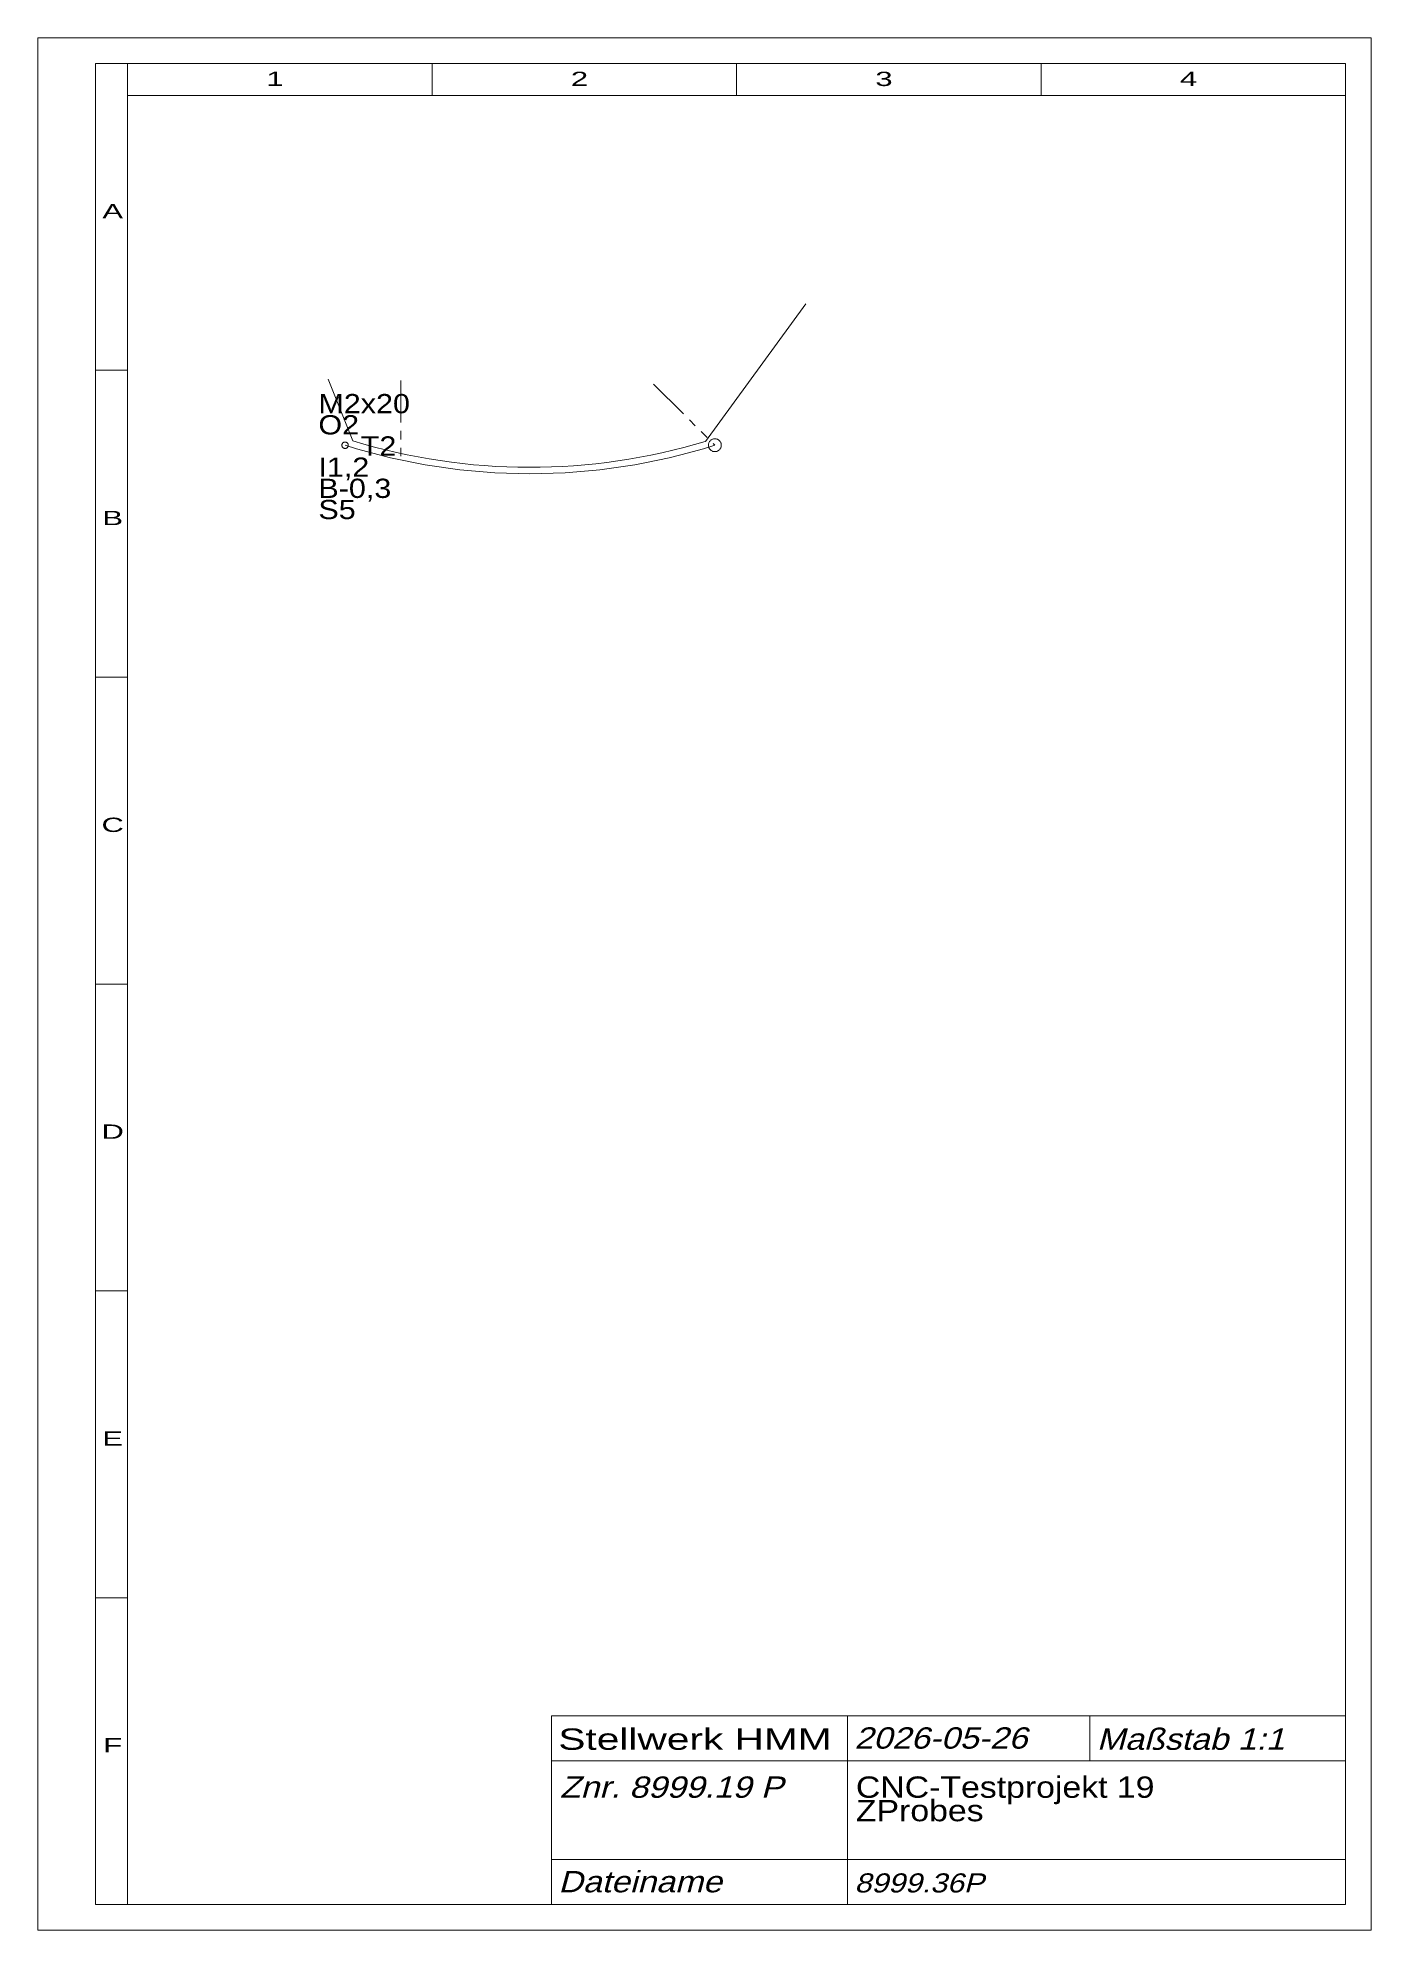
# Model space of a CAD drawing. Extents: x 1 to 209, y 1 to 296.
import ezdxf
from ezdxf.enums import TextEntityAlignment as Align

# ---------------------------------------------------------------- set-up
doc = ezdxf.new("R2010")
doc.units = 0
doc.header["$LTSCALE"] = 5.25
doc.linetypes.add('PHANTOM', pattern=[2.5, 1.25, -0.25, 0.25, -0.25, 0.25, -0.25])
for name, color, linetype, lineweight in [('8999_36P', 30, 'CONTINUOUS', 13), ('BESCHRIFTUNG0', 7, 'CONTINUOUS', 25), ('KONSTRUKTION', 7, 'CONTINUOUS', 0), ('STANDARD', 7, 'CONTINUOUS', 0)]:
    doc.layers.add(name, color=color, linetype=linetype, lineweight=lineweight)
doc.styles.add('Arial', font='arial.ttf')

msp = doc.modelspace()

# ---------------------------------------------------------------- linework, layer by layer
at = {"layer": '8999_36P', "linetype": 'PHANTOM'}
for p, q in [((57.61, 242.59), (57.61, 230.19)), ((97.06, 242.02), (106.62, 232.49))]:
    msp.add_line(p, q, dxfattribs=at)
for centre, radius in [((106.62, 232.49), 1), ((48.93, 232.49), 0.5)]:
    msp.add_circle(centre, radius, dxfattribs=at)
at = {"layer": '8999_36P'}
msp.add_arc((77.77, 323.92), 95.87, 252.4917, 287.5083, dxfattribs=at)
at = {"layer": 'KONSTRUKTION'}
for p, q in [((105.13, 233.08), (120.81, 254.53)), ((50.16, 233.16), (46.3, 242.78))]:
    msp.add_line(p, q, dxfattribs=at)
msp.add_arc((77.77, 323.92), 94.87, 253.0821, 286.7612, dxfattribs=at)
at = {"layer": 'STANDARD'}
for p, q in [((1, 1), (1, 296)), ((1, 296), (209, 296)), ((209, 296), (209, 1)), ((10, 5), (10, 292)), ((10, 292), (15, 292)), ((15, 292), (205, 292)), ((15, 287), (15, 292)), ((62.5, 292), (62.5, 287)), ((110, 292), (110, 287)), ((157.5, 292), (157.5, 287)), ((205, 292), (205, 287)), ((15, 287), (205, 287)), ((15, 5), (15, 287)), ((205, 287), (205, 5)), ((10, 244.17), (15, 244.17)), ((10, 196.33), (15, 196.33)), ((205, 182.12), (205, 5.12)), ((10, 148.5), (15, 148.5)), ((10, 100.67), (15, 100.67)), ((10, 52.83), (15, 52.83)), ((10, 5), (15, 5)), ((205, 5), (15, 5)), ((209, 1), (1, 1))]:
    msp.add_line(p, q, dxfattribs=at)
at = {"layer": 'STANDARD', "lineweight": 0}
for p, q in [((81.11, 34.4), (205, 34.4)), ((81.11, 34.4), (81.11, 5)), ((127.31, 34.4), (127.31, 5)), ((165.11, 34.4), (165.11, 27.4)), ((81.11, 27.4), (205, 27.4)), ((81.11, 12), (205, 12))]:
    msp.add_line(p, q, dxfattribs=at)

# ---------------------------------------------------------------- texts
at = {"layer": '8999_36P', "insert": (44.77, 220.93), "char_height": 3, "attachment_point": 7, "line_spacing_factor": 0.66, "style": 'Arial'}
msp.add_mtext('\\W1.135081;M2x20\\PO2\\P     T2\\PI1,2\\PB-0,3\\PS5', dxfattribs=at)
at = {"layer": 'BESCHRIFTUNG0', "style": 'Arial', "width": 1.365378}
msp.add_text('Stellwerk HMM', height=3.325, dxfattribs=at).set_placement((82.2, 32.44), align=Align.TOP_LEFT)
at = {"layer": 'BESCHRIFTUNG0', "style": 'Arial', "oblique": 15}
for s, height, width, p in [('2026-05-26', 3.325, 1.135137, (128.4, 32.62)), ('Maßstab 1:1', 3.325, 1.134935, (166.2, 32.44)), ('Znr. 8999.19 P', 3.325, 1.134919, (82.42, 24.96)), ('Dateiname', 3.325, 1.135074, (82.2, 10.22)), ('8999.36P', 2.975, 1.134905, (128.4, 9.85))]:
    msp.add_text(s, height=height, dxfattribs=dict(at, width=width)).set_placement(p, align=Align.TOP_LEFT)
at = {"layer": 'BESCHRIFTUNG0', "insert": (128.62, 24.96), "char_height": 3.325, "attachment_point": 1, "line_spacing_factor": 0.66, "style": 'Arial'}
msp.add_mtext('\\W1.134984;CNC-Testprojekt 19\\PZProbes', dxfattribs=at)
at = {"layer": 'STANDARD', "style": 'Arial'}
for s, width, p in [('1', 1.547923, (38, 290.72)), ('2', 1.547922, (85.5, 290.72)), ('3', 1.547923, (133, 290.72)), ('4', 1.547923, (180.5, 290.72)), ('A', 1.547987, (12.68, 270.1)), ('B', 1.547987, (12.68, 222.26)), ('C', 1.548103, (12.68, 174.43)), ('D', 1.548104, (12.68, 126.6)), ('E', 1.547987, (12.68, 78.76)), ('F', 1.547769, (12.68, 30.93))]:
    msp.add_text(s, height=2.23, dxfattribs=dict(at, width=width)).set_placement(p, align=Align.TOP_CENTER)

doc.saveas('drawing.dxf')
